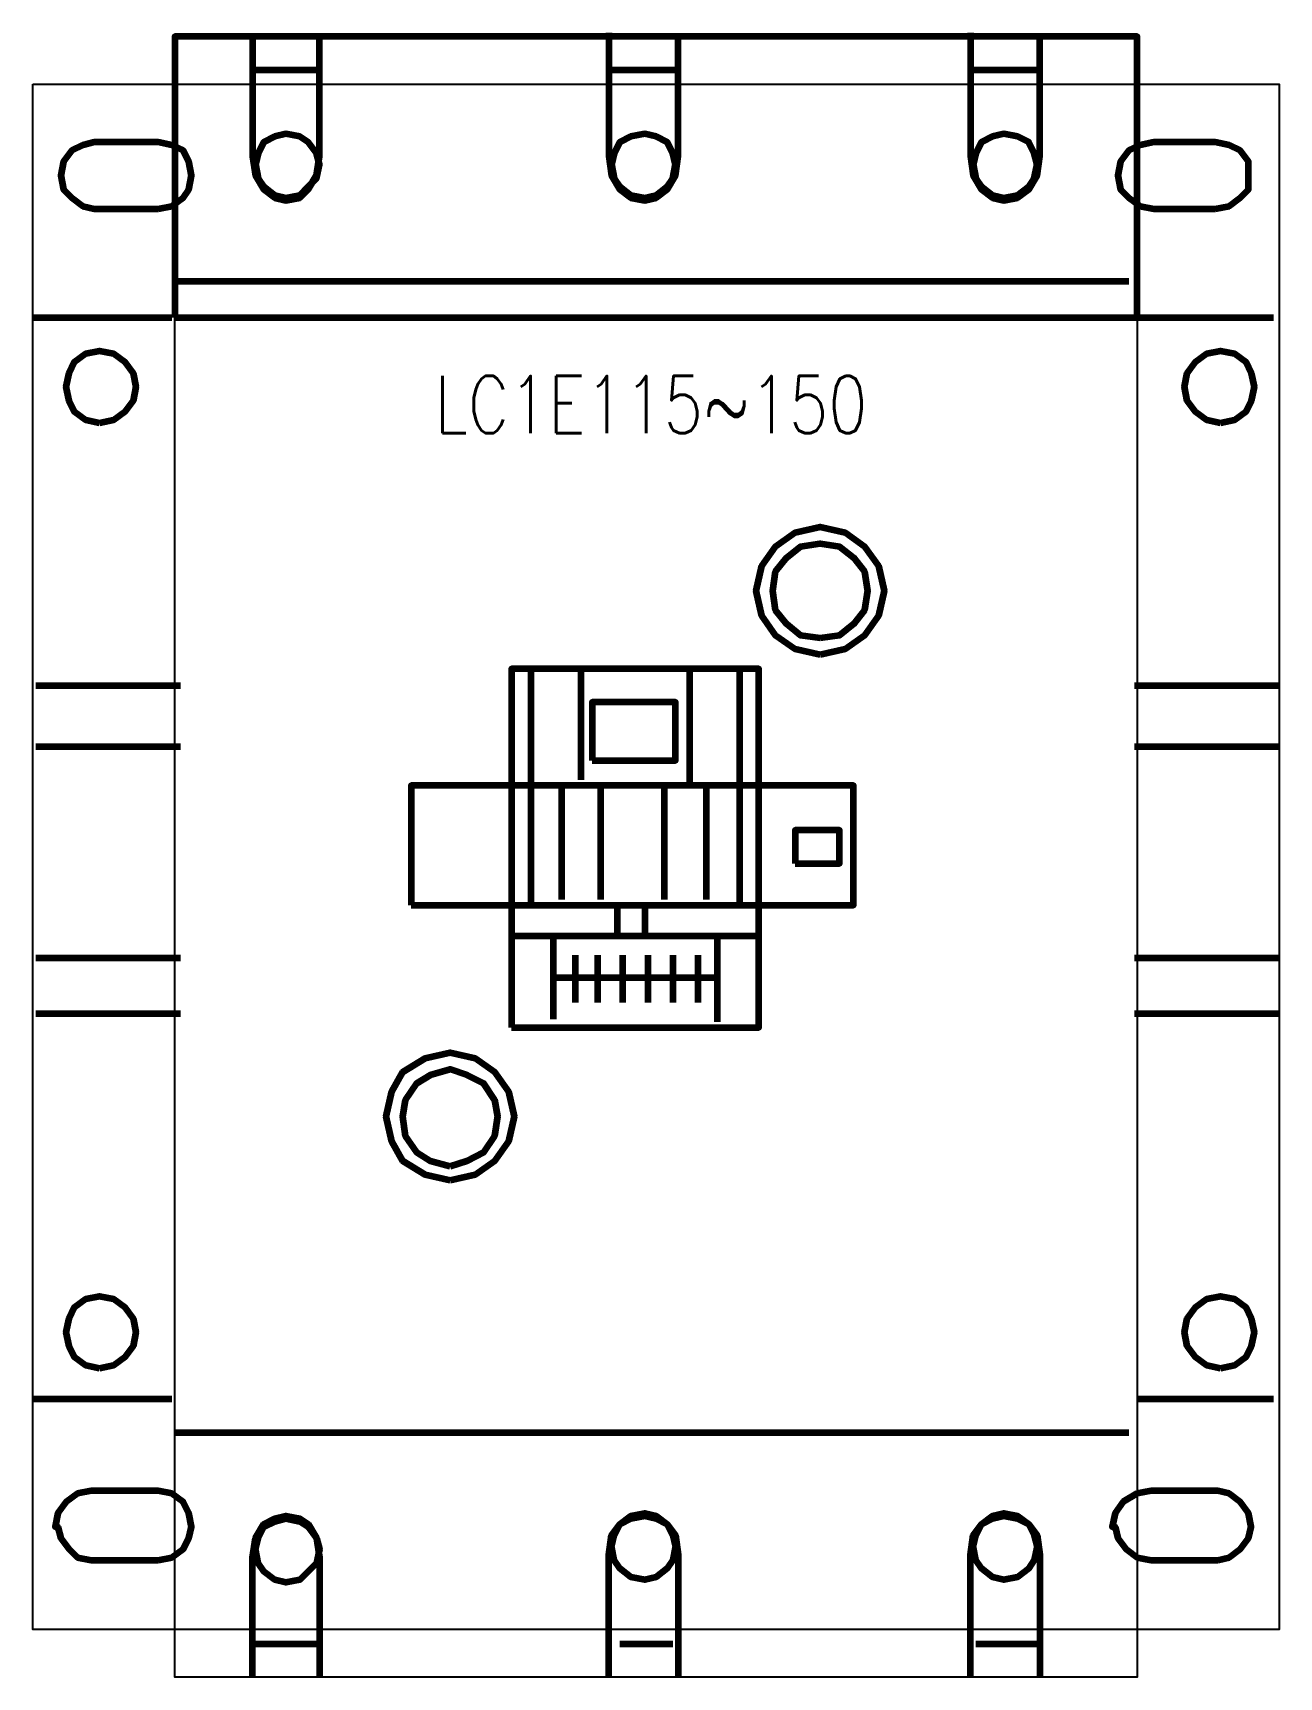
# Model space of a CAD drawing. Extents: x 0 to 120, y 0 to 158.
import ezdxf

# ---------------------------------------------------------------- set-up
doc = ezdxf.new("R2010")
doc.units = 0
doc.layers.add('P', color=250, linetype='CONTINUOUS', lineweight=100)
doc.styles.add('HTXT1', font='romans.shx', dxfattribs={"width": 0.8, "height": 3, "bigfont": 'extfont.shx'})

# ---------------------------------------------------------------- blocks, each defined once
blk = doc.blocks.new('LC1E160')
for points in [[(13.67, 79), (106.33, 79), (106.33, -79), (13.67, -79)], [(0, 74.41), (120, 74.41), (120, -74.41), (0, -74.41)]]:
    blk.add_lwpolyline(points, close=True)
at = {"layer": 'P', "color": 0, "linetype": 'Continuous'}
for points in [[(55.45, 79.35), (55.45, 67.48), (55.71, 65.61), (56.52, 64.27), (57.59, 63.46), (58.93, 63.2), (60, 63.46), (61.07, 64.27), (61.87, 65.61), (62.14, 67.48), (62.14, 69.36), (62.14, 71.5), (62.14, 73.38), (62.14, 74.98), (62.14, 76.59), (62.14, 78.01), (62.14, 78.81)], [(90.27, 79.35), (90.27, 67.48), (90.54, 65.61), (91.34, 64.27), (92.41, 63.46), (93.48, 63.2), (94.82, 63.46), (95.89, 64.27), (96.7, 65.61), (96.96, 67.48), (96.96, 69.36), (96.96, 71.5), (96.96, 73.38), (96.96, 74.98), (96.96, 76.59), (96.96, 78.01), (96.96, 78.81)], [(13.66, 51.95), (106.34, 51.95), (106.34, 79), (13.66, 79), (13.66, 51.95)], [(21.16, 79), (21.16, 67.48), (21.43, 65.61), (22.23, 64.27), (23.3, 63.46), (24.37, 63.2), (25.71, 63.46), (26.52, 64.27), (27.32, 65.61), (27.59, 67.48), (27.59, 69.36), (27.59, 71.5), (27.59, 73.38), (27.59, 74.98), (27.59, 76.59), (27.59, 78.01), (27.59, 78.81)], [(21.16, 75.79), (27.59, 75.79)], [(55.45, 75.79), (62.14, 75.79)], [(90.27, 75.79), (96.96, 75.79)], [(12.05, 62.39), (13.39, 62.66), (14.46, 63.46), (15, 64.27), (15.27, 65.61), (15, 66.95), (14.46, 68.02), (13.39, 68.55), (12.05, 68.82), (5.89, 68.82), (4.82, 68.55), (3.75, 68.02), (2.95, 66.95), (2.68, 65.61), (2.95, 64.27), (3.75, 63.46), (4.82, 62.66), (5.89, 62.39), (12.05, 62.39)], [(24.37, 63.46), (25.71, 63.73), (26.52, 64.54), (27.32, 65.34), (27.59, 66.68), (27.32, 67.75), (26.52, 68.82), (25.71, 69.36), (24.37, 69.63), (23.3, 69.36), (22.23, 68.82), (21.7, 67.75), (21.43, 66.68), (21.7, 65.34), (22.23, 64.54), (23.3, 63.73), (24.37, 63.46)], [(58.93, 63.46), (60, 63.73), (61.07, 64.54), (61.61, 65.34), (61.87, 66.68), (61.61, 67.75), (61.07, 68.82), (60, 69.36), (58.93, 69.63), (57.59, 69.36), (56.52, 68.82), (55.98, 67.75), (55.71, 66.68), (55.98, 65.34), (56.52, 64.54), (57.59, 63.73), (58.93, 63.46)], [(93.48, 63.46), (94.82, 63.73), (95.89, 64.54), (96.43, 65.34), (96.7, 66.68), (96.43, 67.75), (95.89, 68.82), (94.82, 69.36), (93.48, 69.63), (92.41, 69.36), (91.34, 68.82), (90.8, 67.75), (90.54, 66.68), (90.8, 65.34), (91.34, 64.54), (92.41, 63.73), (93.48, 63.46)], [(113.84, 62.39), (115.18, 62.66), (116.25, 63.46), (117.05, 64.27), (117.05, 65.61), (117.05, 66.95), (116.25, 68.02), (115.18, 68.55), (113.84, 68.82), (107.95, 68.82), (106.61, 68.55), (105.54, 68.02), (104.73, 66.95), (104.46, 65.61), (104.73, 64.27), (105.54, 63.46), (106.61, 62.66), (107.95, 62.39), (113.84, 62.39)], [(13.66, 55.43), (105.54, 55.43)], [(0, 51.95), (13.39, 51.95)], [(106.34, 51.95), (119.46, 51.95)], [(6.43, 41.77), (5.09, 42.04), (4.02, 42.84), (3.48, 43.91), (3.21, 45.25), (3.48, 46.59), (4.02, 47.66), (5.09, 48.46), (6.43, 48.73), (7.77, 48.46), (8.84, 47.66), (9.64, 46.59), (9.91, 45.25), (9.64, 43.91), (8.84, 42.84), (7.77, 42.04), (6.43, 41.77)], [(114.37, 41.77), (113.04, 42.04), (111.96, 42.84), (111.16, 43.91), (110.89, 45.25), (111.16, 46.59), (111.96, 47.66), (113.04, 48.46), (114.37, 48.73), (115.71, 48.46), (116.79, 47.66), (117.32, 46.59), (117.59, 45.25), (117.32, 43.91), (116.79, 42.84), (115.71, 42.04), (114.37, 41.77)], [(75.8, 19.45), (73.39, 19.99), (71.52, 21.33), (70.18, 23.2), (69.64, 25.61), (70.18, 28.03), (71.52, 29.9), (73.39, 31.24), (75.8, 31.78), (78.21, 31.24), (80.09, 29.9), (81.43, 28.03), (81.96, 25.61), (81.43, 23.2), (80.09, 21.33), (78.21, 19.99), (75.8, 19.45)], [(75.8, 21.06), (73.93, 21.33), (72.59, 22.4), (71.52, 23.74), (71.25, 25.61), (71.52, 27.49), (72.59, 28.83), (73.93, 29.9), (75.8, 30.17), (77.68, 29.9), (79.02, 28.83), (80.09, 27.49), (80.36, 25.61), (80.09, 23.74), (79.02, 22.4), (77.68, 21.33), (75.8, 21.06)], [(46.07, -16.44), (69.91, -16.44), (69.91, 18.11), (46.07, 18.11), (46.07, -16.44)], [(47.95, 17.85), (47.95, -4.39)], [(52.77, 18.38), (52.77, 7.4)], [(63.21, 18.11), (63.21, 7.13)], [(68.04, 17.85), (68.04, -4.39)], [(0.27, 16.51), (14.2, 16.51)], [(106.07, 16.51), (120, 16.51)], [(53.84, 9.28), (61.87, 9.28), (61.87, 14.9), (53.84, 14.9), (53.84, 9.28)], [(0.27, 10.61), (14.2, 10.61)], [(106.07, 10.61), (120, 10.61)], [(36.43, -4.65), (79.02, -4.65), (79.02, 6.86), (36.43, 6.86), (36.43, -4.65)], [(50.89, 6.86), (50.89, -4.12)], [(54.64, 6.86), (54.64, -4.12)], [(60.8, 6.86), (60.8, -4.12)], [(64.82, 6.86), (64.82, -4.12)], [(73.39, -0.64), (77.68, -0.64), (77.68, 2.58), (73.39, 2.58), (73.39, -0.64)], [(56.25, -4.65), (56.25, -7.6)], [(58.93, -4.65), (58.93, -7.6)], [(46.07, -7.6), (69.64, -7.6)], [(50.09, -7.87), (50.09, -15.64)], [(65.89, -7.87), (65.89, -15.9)], [(52.23, -9.47), (52.23, -14.03)], [(54.37, -9.47), (54.37, -14.03)], [(56.79, -9.47), (56.79, -14.03)], [(59.2, -9.47), (59.2, -14.03)], [(61.61, -9.47), (61.61, -14.03)], [(64.02, -9.47), (64.02, -14.03)], [(0.27, -9.74), (14.2, -9.74)], [(106.07, -9.74), (120, -9.74)], [(50.09, -11.62), (65.89, -11.62)], [(0.27, -15.1), (14.2, -15.1)], [(106.07, -15.1), (120, -15.1)], [(40.18, -31.17), (37.77, -30.64), (35.62, -29.3), (34.55, -27.42), (34.02, -25.01), (34.55, -22.6), (35.62, -20.72), (37.77, -19.39), (40.18, -18.85), (42.59, -19.39), (44.46, -20.72), (45.8, -22.6), (46.34, -25.01), (45.8, -27.42), (44.46, -29.3), (42.59, -30.64), (40.18, -31.17)], [(40.18, -29.83), (38.3, -29.3), (36.96, -28.49), (35.89, -26.89), (35.62, -25.01), (35.89, -23.4), (36.96, -21.8), (38.3, -20.99), (40.18, -20.46), (41.79, -20.99), (43.39, -21.8), (44.46, -23.4), (44.73, -25.01), (44.46, -26.89), (43.39, -28.49), (41.79, -29.3), (40.18, -29.83)], [(6.43, -49.27), (5.09, -49), (4.02, -48.2), (3.48, -47.13), (3.21, -45.79), (3.48, -44.45), (4.02, -43.38), (5.09, -42.57), (6.43, -42.3), (7.77, -42.57), (8.84, -43.38), (9.64, -44.45), (9.91, -45.79), (9.64, -47.13), (8.84, -48.2), (7.77, -49), (6.43, -49.27)], [(114.37, -49.27), (113.04, -49), (111.96, -48.2), (111.16, -47.13), (110.89, -45.79), (111.16, -44.45), (111.96, -43.38), (113.04, -42.57), (114.37, -42.3), (115.71, -42.57), (116.79, -43.38), (117.32, -44.45), (117.59, -45.79), (117.32, -47.13), (116.79, -48.2), (115.71, -49), (114.37, -49.27)], [(0, -52.21), (13.39, -52.21)], [(106.34, -52.21), (119.46, -52.21)], [(13.66, -55.43), (105.54, -55.43)], [(12.05, -67.75), (13.39, -67.48), (14.46, -66.68), (15, -65.61), (15.27, -64.54), (15, -63.2), (14.46, -62.13), (13.39, -61.32), (12.05, -61.05), (5.62, -61.05), (4.29, -61.32), (3.21, -62.13), (2.41, -63.2), (2.14, -64.54), (2.41, -64.54), (2.68, -65.61), (3.48, -66.68), (4.29, -67.48), (5.62, -67.75), (12.05, -67.75)], [(114.11, -67.75), (115.18, -67.48), (116.25, -66.68), (117.05, -65.61), (117.32, -64.54), (117.05, -63.2), (116.25, -62.13), (115.18, -61.32), (114.11, -61.05), (107.68, -61.05), (106.34, -61.32), (105, -62.13), (104.2, -63.2), (103.93, -64.54), (104.2, -64.54), (104.46, -65.61), (105.27, -66.68), (106.34, -67.48), (107.68, -67.75), (114.11, -67.75)], [(55.45, -79), (55.45, -67.21), (55.71, -65.34), (56.52, -64.27), (57.59, -63.46), (58.93, -63.2), (60, -63.46), (61.07, -64.27), (61.87, -65.34), (62.14, -67.21), (62.14, -69.36), (62.14, -71.23), (62.14, -73.11), (62.14, -74.98), (62.14, -76.32), (62.14, -77.39), (62.14, -79)], [(90.27, -79), (90.27, -67.21), (90.54, -65.34), (91.34, -64.27), (92.41, -63.46), (93.48, -63.2), (94.82, -63.46), (95.89, -64.27), (96.7, -65.34), (96.96, -67.21), (96.96, -69.36), (96.96, -71.23), (96.96, -73.11), (96.96, -74.98), (96.96, -76.32), (96.96, -77.39), (96.96, -79)], [(21.16, -79), (21.16, -67.48), (21.43, -65.61), (22.23, -64.27), (23.3, -63.73), (24.37, -63.46), (25.71, -63.73), (26.52, -64.27), (27.32, -65.61), (27.59, -67.48), (27.59, -69.36), (27.59, -71.5), (27.59, -73.38), (27.59, -74.98), (27.59, -76.59), (27.59, -77.66), (27.59, -79)], [(24.37, -63.73), (25.71, -64), (26.52, -64.54), (27.32, -65.61), (27.59, -66.68), (27.32, -68.02), (26.52, -68.82), (25.71, -69.63), (24.37, -69.89), (23.3, -69.63), (22.23, -68.82), (21.7, -68.02), (21.43, -66.68), (21.7, -65.61), (22.23, -64.54), (23.3, -64), (24.37, -63.73)], [(58.93, -63.46), (60, -63.73), (61.07, -64.27), (61.61, -65.34), (61.87, -66.41), (61.61, -67.75), (61.07, -68.55), (60, -69.36), (58.93, -69.63), (57.59, -69.36), (56.52, -68.55), (55.98, -67.75), (55.71, -66.41), (55.98, -65.34), (56.52, -64.27), (57.59, -63.73), (58.93, -63.46)], [(93.48, -63.46), (94.82, -63.73), (95.89, -64.27), (96.43, -65.34), (96.7, -66.41), (96.43, -67.75), (95.89, -68.55), (94.82, -69.36), (93.48, -69.63), (92.41, -69.36), (91.34, -68.55), (90.8, -67.75), (90.54, -66.41), (90.8, -65.34), (91.34, -64.27), (92.41, -63.73), (93.48, -63.46)], [(21.16, -75.79), (27.59, -75.79)], [(56.52, -75.79), (61.61, -75.79)], [(90.8, -75.79), (97.23, -75.79)]]:
    blk.add_lwpolyline(points, dxfattribs=at)
at = {"color": 1, "lineweight": 15, "insert": (59.52, 46.31), "char_height": 5.5, "width": 30.6874, "attachment_point": 2, "style": 'HTXT1'}
blk.add_mtext('LC1E115~150', dxfattribs=at)

msp = doc.modelspace()

# ---------------------------------------------------------------- block references
msp.add_blockref('LC1E160', (0, 79))

doc.saveas('drawing.dxf')
